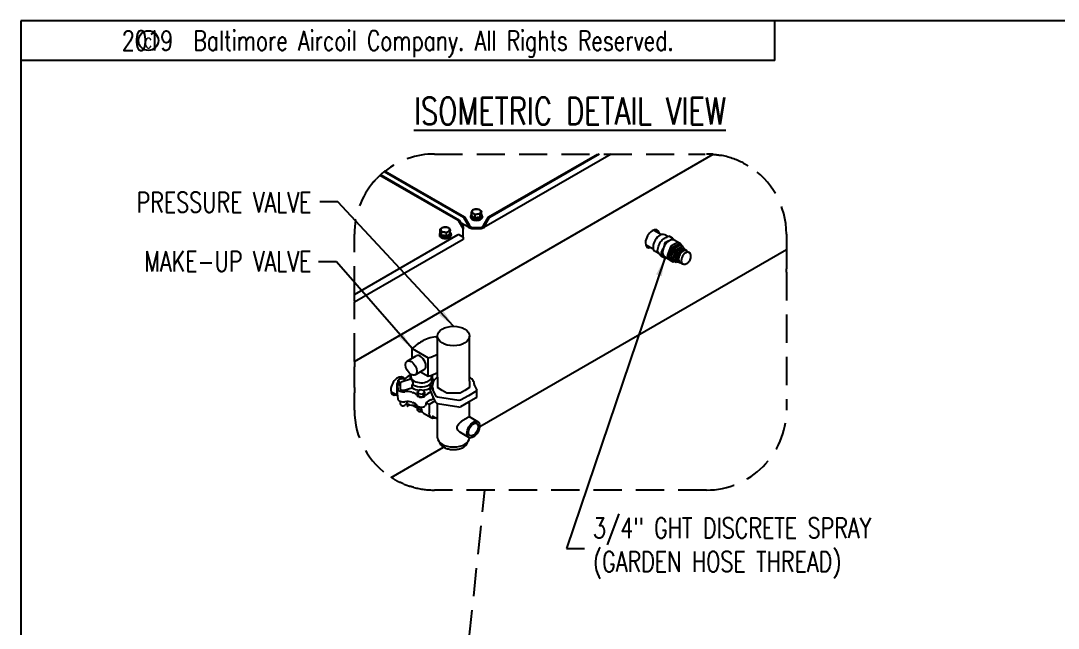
# Model space of a CAD drawing. Header units: millimetres. Extents: x 17700 to 32328, y 19251 to 29476.
# Drawn here: x 17700.5 to 17933.9, y 19649.7 to 19786.3 of the extents above; entities that cross this region are included whole.
import ezdxf
from ezdxf.enums import TextEntityAlignment as Align

# ---------------------------------------------------------------- set-up
doc = ezdxf.new("R2010")
doc.units = ezdxf.units.MM
doc.header["$LTSCALE"] = 5
doc.linetypes.add('HIDDEN', pattern=[9.525, 6.35, -3.175])
doc.layers.add('WS-NO-CONTROL', color=3, linetype='Continuous')
doc.styles.add('ROMANS', font='romans.shx', dxfattribs={"width": 0.75})
doc.styles.add('SUBMITTAL', font='romans.shx', dxfattribs={"width": 0.75})
doc.dimstyles.new('SUBMITTAL', dxfattribs={"dimtxt": 0.09375, "dimasz": 0.09375, "dimexe": 0.03125, "dimexo": 0.0625, "dimgap": 0.0625, "dimtad": 0, "dimdec": 4, "dimzin": 4, "dimdsep": 46, "dimlunit": 4, "dimtxsty": 'SUBMITTAL', "dimcen": 0.09375, "dimclre": 6, "dimadec": 0, "dimazin": 0, "dimtfac": 1, "dimtdec": 0, "dimtofl": 0, "dimtmove": 0, "dimatfit": 3, "dimfxl": 0, "dimfrac": 2, "dimtolj": 1, "dimtzin": 4, "dimarcsym": 0})

# ---------------------------------------------------------------- blocks, each defined once
blk = doc.blocks.new('BORDER')
for p, q in [((1, 1), (0, 1)), ((0, 1), (0, 0))]:
    blk.add_line(p, q)
blk = doc.blocks.new('copyr0')
for q in [(2.375, 0), (0, -0.125)]:
    blk.add_line((2.375, -0.125), q)
at = {"color": 6}
blk.add_circle((0.4022, -0.0625), 0.0312, dxfattribs=at)
at = {"color": 6, "style": 'ROMANS', "width": 0.75}
blk.add_text('2019  Baltimore Aircoil Company. All Rights Reserved.', height=0.0625, dxfattribs=at).set_placement((1.1875, -0.0938), align=Align.CENTER)
blk.add_text('c', height=0.0469, dxfattribs=at).set_placement((0.4018, -0.0625), align=Align.MIDDLE)

msp = doc.modelspace()

# ---------------------------------------------------------------- linework, layer by layer
at = {"layer": 'WS-NO-CONTROL'}
for p, q in [((17775.5112, 19709.6992), (17856.1974, 19756.2834)), ((17833.2948, 19756.3448), (17804.6289, 19739.7945)), ((17805.6827, 19742.1949), (17830.191, 19756.3448)), ((17830.5919, 19756.3448), (17805.8831, 19742.0792)), ((17798.8677, 19741.3849), (17781.2723, 19751.5436)), ((17781.4272, 19751.6856), (17799.0682, 19741.5006)), ((17800.0704, 19742.0792), (17782.236, 19752.3759)), ((17782.4048, 19752.5099), (17800.2708, 19742.1949)), ((17804.105, 19742.7734), (17804.105, 19743.4874)), ((17799.0682, 19741.5006), (17798.8677, 19741.3849)), ((17798.8677, 19741.3849), (17799.9701, 19739.4754)), ((17799.0682, 19741.5006), (17799.9701, 19739.9383)), ((17800.2708, 19742.1949), (17800.0704, 19742.0792)), ((17800.0704, 19742.0792), (17800.9723, 19740.5169)), ((17800.2708, 19742.1949), (17801.3732, 19740.2855)), ((17801.6555, 19742.3223), (17801.6555, 19742.1371)), ((17801.7527, 19742.5986), (17801.7527, 19742.3223)), ((17801.8484, 19742.4243), (17801.8484, 19743.1383)), ((17802.2614, 19742.1859), (17801.8484, 19742.4243)), ((17802.6744, 19741.9474), (17802.2614, 19742.1859)), ((17802.6744, 19741.9474), (17802.6744, 19742.6614)), ((17803.2386, 19742.0347), (17802.6744, 19741.9474)), ((17803.8027, 19742.122), (17803.2386, 19742.0347)), ((17803.8027, 19742.122), (17803.8027, 19742.836)), ((17803.9539, 19742.4477), (17803.8027, 19742.122)), ((17804.105, 19742.7734), (17803.9539, 19742.4477)), ((17804.2007, 19742.5986), (17804.2007, 19742.3223)), ((17804.2979, 19742.3223), (17804.2979, 19742.1371)), ((17804.5802, 19740.2855), (17805.6827, 19742.1949)), ((17804.9811, 19740.5169), (17805.8831, 19742.0792)), ((17805.6827, 19742.1949), (17805.8831, 19742.0792)), ((17794.833, 19738.7231), (17794.833, 19739.437)), ((17795.1354, 19738.0716), (17795.1354, 19738.7856)), ((17797.0896, 19738.374), (17797.0896, 19739.088)), ((17801.3246, 19739.7945), (17799.4175, 19740.8956)), ((17799.9701, 19739.9383), (17799.9701, 19739.4754)), ((17799.9701, 19738.5496), (17799.9701, 19739.4754)), ((17800.9723, 19740.5169), (17800.9723, 19740.2855)), ((17802.175, 19739.8226), (17803.7785, 19739.8226)), ((17802.175, 19739.5911), (17803.7785, 19739.5911)), ((17804.9811, 19740.5169), (17804.9811, 19740.2855)), ((17842.8738, 19739.2402), (17844.6117, 19738.2369)), ((17775.5112, 19724.7754), (17798.8677, 19738.2603)), ((17799.9701, 19737.1048), (17775.5112, 19722.9834)), ((17794.6401, 19738.2719), (17794.6401, 19738.0867)), ((17794.7373, 19738.5482), (17794.7373, 19738.2719)), ((17794.9842, 19738.3974), (17794.833, 19738.7231)), ((17795.1354, 19738.0716), (17794.9842, 19738.3974)), ((17795.6995, 19737.9844), (17795.1354, 19738.0716)), ((17796.2637, 19737.8971), (17795.6995, 19737.9844)), ((17796.2637, 19737.8971), (17796.2637, 19738.6111)), ((17796.6767, 19738.1355), (17796.2637, 19737.8971)), ((17797.0896, 19738.374), (17796.6767, 19738.1355)), ((17797.1853, 19738.5591), (17797.1853, 19738.2719)), ((17797.2825, 19738.2719), (17797.2825, 19738.0867)), ((17799.0682, 19738.1446), (17798.8677, 19738.2603)), ((17799.9701, 19737.6238), (17799.0682, 19738.1446)), ((17799.9701, 19737.6238), (17799.9701, 19738.5496)), ((17799.9701, 19737.6238), (17799.9701, 19737.3924)), ((17799.9701, 19737.3924), (17799.9701, 19737.1048)), ((17846.0387, 19737.7663), (17845.3188, 19738.1819)), ((17847.0971, 19737.443), (17846.3517, 19737.8733)), ((17848.3525, 19736.5443), (17846.6991, 19735.5897)), ((17848.2539, 19736.4874), (17847.4317, 19736.9621)), ((17848.3525, 19736.5443), (17848.8298, 19736.2687)), ((17803.7059, 19695.0602), (17872.7112, 19734.9004)), ((17841.0198, 19736.029), (17842.7577, 19735.0256)), ((17844.1189, 19733.8864), (17843.1588, 19734.4407)), ((17846.6991, 19735.5897), (17845.8724, 19733.459)), ((17846.3497, 19733.1834), (17847.1764, 19735.3141)), ((17846.6991, 19735.5897), (17847.1764, 19735.3141)), ((17847.4463, 19735.0647), (17846.7303, 19733.2194)), ((17847.1764, 19735.3141), (17848.8298, 19736.2687)), ((17847.2076, 19732.9439), (17847.9236, 19734.7891)), ((17848.8782, 19735.8914), (17847.4463, 19735.0647)), ((17847.4463, 19735.0647), (17847.9236, 19734.7891)), ((17847.9236, 19734.7891), (17849.3555, 19735.6158)), ((17848.8298, 19736.2687), (17849.2432, 19735.6807)), ((17848.8782, 19735.8914), (17849.3555, 19735.6158)), ((17849.3862, 19734.8983), (17849.3145, 19734.9397)), ((17849.3555, 19735.6158), (17849.8772, 19734.8736)), ((17849.9043, 19734.859), (17850.2225, 19734.6753)), ((17850.1663, 19734.5779), (17850.8027, 19734.2104)), ((17845.3334, 19732.8975), (17844.588, 19733.3278)), ((17846.5644, 19732.4745), (17845.2717, 19733.2209)), ((17845.8724, 19733.459), (17846.6991, 19732.2829)), ((17845.8724, 19733.459), (17846.3497, 19733.1834)), ((17847.1764, 19732.0073), (17846.3497, 19733.1834)), ((17846.6991, 19732.2829), (17847.1764, 19732.0073)), ((17846.7303, 19733.2194), (17847.2076, 19732.9439)), ((17846.7303, 19733.2194), (17847.4463, 19732.2009)), ((17847.479, 19732.182), (17847.1764, 19732.0073)), ((17847.9236, 19731.9253), (17847.2076, 19732.9439)), ((17847.9236, 19731.9253), (17847.4463, 19732.2009)), ((17848.3053, 19732.1458), (17847.9236, 19731.9253)), ((17848.0362, 19732.5601), (17847.9645, 19732.6015)), ((17848.3293, 19732.131), (17848.6475, 19731.9473)), ((17848.7038, 19732.0447), (17849.3402, 19731.6773)), ((17794.2233, 19715.0261), (17793.8494, 19715.242)), ((17794.2233, 19706.1183), (17794.2233, 19715.3957)), ((17801.4233, 19706.1183), (17801.4233, 19715.3957)), ((17787.3924, 19709.752), (17789.4416, 19710.9351)), ((17788.5329, 19710.4105), (17788.5329, 19712.565)), ((17788.5329, 19712.565), (17792.1324, 19710.4868)), ((17792.1324, 19706.3599), (17792.1324, 19710.4868)), ((17785.5631, 19706.1519), (17786.2364, 19705.7632)), ((17788.1129, 19705.6593), (17788.1129, 19706.1477)), ((17789.1744, 19706.6655), (17791.2236, 19707.8486)), ((17790.3887, 19707.3666), (17792.1324, 19706.3599)), ((17793.0462, 19706.4636), (17793.0462, 19705.7582)), ((17794.2233, 19706.1183), (17794.2233, 19705.2574)), ((17801.4233, 19705.2574), (17801.4233, 19706.1183)), ((17785.1483, 19703.4464), (17785.1483, 19704.7574)), ((17785.1496, 19704.7284), (17785.2525, 19703.5351)), ((17785.1496, 19704.7284), (17785.1496, 19703.4175)), ((17785.9411, 19705.8089), (17785.3533, 19705.4695)), ((17785.3533, 19704.8816), (17785.3533, 19705.4695)), ((17785.3533, 19705.4695), (17785.5684, 19705.0058)), ((17785.3533, 19704.8816), (17785.5684, 19704.418)), ((17785.5684, 19704.418), (17785.5684, 19705.0058)), ((17785.5684, 19705.0058), (17785.9672, 19704.9441)), ((17785.5684, 19704.418), (17785.7963, 19704.3827)), ((17785.7963, 19704.5199), (17785.7963, 19703.5411)), ((17786.7442, 19705.6847), (17785.9411, 19705.8089)), ((17788.152, 19705.6708), (17786.2356, 19705.107)), ((17786.919, 19705.308), (17786.7442, 19705.6847)), ((17788.4025, 19704.2396), (17788.4025, 19703.7311)), ((17788.6523, 19704.4895), (17788.6022, 19704.4748)), ((17788.6523, 19704.7834), (17788.6523, 19704.4895)), ((17792.6115, 19704.6036), (17792.7123, 19704.8209)), ((17792.6115, 19703.1339), (17792.6115, 19704.6036)), ((17793.2593, 19703.2077), (17792.6115, 19704.6036)), ((17792.7123, 19704.8209), (17793.3142, 19705.1684)), ((17792.9729, 19705.3541), (17792.9729, 19705.6832)), ((17793.0983, 19703.9138), (17793.0983, 19704.2812)), ((17793.3048, 19705.5863), (17793.3048, 19705.163)), ((17794.2233, 19705.2574), (17794.2233, 19703.7877)), ((17795.2777, 19703.1789), (17794.2233, 19703.7877)), ((17801.4233, 19703.7877), (17800.3689, 19703.1789)), ((17801.4233, 19705.2574), (17801.4233, 19703.7877)), ((17802.5483, 19704.2729), (17803.0351, 19703.224)), ((17783.7091, 19702.9407), (17785.1835, 19702.0895)), ((17785.1483, 19702.5117), (17785.1483, 19703.4346)), ((17785.1496, 19703.4057), (17785.1496, 19702.4827)), ((17785.1496, 19702.4827), (17785.2525, 19701.2894)), ((17786.6861, 19703.2262), (17788.4025, 19703.7311)), ((17790.3277, 19703.2763), (17789.7399, 19702.9369)), ((17789.7399, 19702.349), (17789.7399, 19702.9369)), ((17789.7399, 19702.9369), (17789.955, 19702.4732)), ((17789.7399, 19702.349), (17789.955, 19701.8853)), ((17789.955, 19702.4732), (17790.7581, 19702.349)), ((17789.955, 19701.8853), (17790.7581, 19701.7611)), ((17791.1308, 19703.152), (17790.3277, 19703.2763)), ((17790.7581, 19702.349), (17791.346, 19702.6884)), ((17790.7581, 19701.7611), (17791.346, 19702.1005)), ((17791.346, 19702.6884), (17791.1308, 19703.152)), ((17791.346, 19702.1005), (17791.346, 19702.6884)), ((17793.2593, 19701.738), (17792.6115, 19703.1339)), ((17793.9071, 19701.8119), (17793.2593, 19703.2077)), ((17793.9071, 19700.3422), (17793.2593, 19701.738)), ((17794.1827, 19701.6528), (17793.9071, 19701.8119)), ((17796.6004, 19701.2787), (17794.1827, 19701.6528)), ((17796.3321, 19702.5701), (17795.2777, 19703.1789)), ((17797.8233, 19702.5701), (17796.3321, 19702.5701)), ((17799.3145, 19702.5701), (17797.8233, 19702.5701)), ((17800.3689, 19703.1789), (17799.3145, 19702.5701)), ((17801.1644, 19701.9848), (17799.3945, 19700.9629)), ((17802.9342, 19703.0066), (17801.1644, 19701.9848)), ((17802.9342, 19701.5369), (17801.1644, 19700.5151)), ((17803.0351, 19703.224), (17802.9342, 19703.0066)), ((17802.9342, 19701.5369), (17803.0351, 19701.7543)), ((17803.0351, 19701.7543), (17803.0351, 19703.224)), ((17785.7963, 19700.7264), (17785.7963, 19700.3188)), ((17786.8377, 19699.8827), (17787.6449, 19700.6776)), ((17787.3389, 19700.1074), (17787.3389, 19700.3763)), ((17788.0517, 19699.9258), (17787.4886, 19699.6007)), ((17787.5546, 19699.8457), (17787.5546, 19700.0525)), ((17788.6192, 19699.844), (17790.5981, 19698.7015)), ((17789.6429, 19699.253), (17789.6429, 19698.908)), ((17790.5429, 19699.3971), (17790.5429, 19699.1666)), ((17791.6338, 19699.9125), (17791.6338, 19700.418)), ((17792.2994, 19700.0338), (17791.6338, 19700.418)), ((17793.6802, 19700.831), (17792.2994, 19700.0338)), ((17792.2994, 19700.0338), (17792.2994, 19698.1526)), ((17793.9071, 19700.3422), (17794.1827, 19700.1831)), ((17796.6004, 19699.809), (17794.1827, 19700.1831)), ((17794.2233, 19692.5236), (17794.2233, 19700.1768)), ((17799.0181, 19700.9047), (17796.6004, 19701.2787)), ((17799.0181, 19699.435), (17796.6004, 19699.809)), ((17799.3945, 19700.9629), (17799.0181, 19700.9047)), ((17799.0181, 19699.435), (17799.3945, 19699.4933)), ((17801.1644, 19700.5151), (17799.3945, 19699.4933)), ((17801.4233, 19697.1925), (17801.4233, 19700.6646)), ((17791.0425, 19698.0625), (17792.7989, 19697.0484)), ((17794.2233, 19696.6729), (17792.9924, 19697.3836)), ((17803.2906, 19696.1145), (17801.4184, 19697.1953)), ((17801.2656, 19692.607), (17799.3934, 19693.6879)), ((17801.4233, 19692.5236), (17801.4233, 19692.5408)), ((17783.8178, 19683.5778), (17795.5753, 19690.366))]:
    msp.add_line(p, q, dxfattribs=at)
at = {"layer": 'WS-NO-CONTROL', "linetype": 'HIDDEN', "ltscale": 0.2}
for p, q in [((17793.5112, 19756.3448), (17854.4567, 19756.3448)), ((17775.5112, 19724.7754), (17775.5112, 19738.3448)), ((17872.7112, 19738.3448), (17872.7112, 19734.9004)), ((17872.7112, 19734.9004), (17872.7112, 19734.1656)), ((17872.7112, 19734.1656), (17872.7112, 19730.7853)), ((17872.7112, 19730.7853), (17872.7112, 19730.4913)), ((17872.7112, 19729.7413), (17872.7112, 19730.4913)), ((17872.7112, 19729.7413), (17872.7112, 19698.7448)), ((17775.5112, 19724.544), (17775.5112, 19724.7754)), ((17775.5112, 19723.271), (17775.5112, 19724.544)), ((17775.5112, 19723.271), (17775.5112, 19722.9834)), ((17775.5112, 19709.6992), (17775.5112, 19722.9834)), ((17775.5112, 19709.6992), (17775.5112, 19708.4529)), ((17775.5112, 19703.8204), (17775.5112, 19708.4529)), ((17775.5112, 19703.8204), (17775.5112, 19703.5623)), ((17775.5112, 19703.5623), (17775.5112, 19702.6278)), ((17775.5112, 19698.7448), (17775.5112, 19702.6278)), ((17854.7112, 19680.7448), (17793.5112, 19680.7448)), ((17796.4291, 19600.0476), (17804.8393, 19680.7448))]:
    msp.add_line(p, q, dxfattribs=at)
for centre, start, end in [((17793.5112, 19738.3448), 90, 128.098944), ((17854.7112, 19738.3448), 85.26407, 90), ((17854.7112, 19738.3448), 62.611793, 79.625283), ((17854.7112, 19738.3448), 0, 58.787499), ((17793.5112, 19738.3448), 132.839099, 136.478476), ((17793.5112, 19738.3448), 132.17013, 132.839099), ((17793.5112, 19738.3448), 128.784957, 132.17013), ((17793.5112, 19738.3448), 128.098944, 128.784957), ((17793.5112, 19738.3448), 139.089904, 180), ((17793.5112, 19698.7448), 180, 237.416949), ((17854.7112, 19698.7448), 270, 0), ((17793.5112, 19698.7448), 239.723687, 244.399473), ((17793.5112, 19698.7448), 247.421846, 251.181943), ((17793.5112, 19698.7448), 251.181943, 252.267622), ((17793.5112, 19698.7448), 255.127887, 270)]:
    msp.add_arc(centre, 18, start, end, dxfattribs=at)
at = {"layer": 'WS-NO-CONTROL'}
for centre, start, end in [((17786.4083, 19704.5199), 106.392547, 180), ((17786.4083, 19700.3188), 180, 314.5587)]:
    msp.add_arc(centre, 0.612, start, end, dxfattribs=at)
for centre, major_axis, ratio, start_param, end_param in [((17802.9767, 19743.3866), (-1.0116, 0), 0.57735027, 6.02138592, 7.06858347), ((17802.9767, 19743.3866), (-1.0116, 0), 0.57735027, 4.97418837, 6.02138592), ((17802.9767, 19743.3866), (-1.0116, 0), 0.57735027, 3.92699082, 4.97418837), ((17802.9767, 19743.3866), (1.0116, 0), 0.57735027, 6.02138592, 7.06858347), ((17802.9767, 19742.3223), (-1.3212, 0), 0.57735027, 5.8969046, 9.81105867), ((17802.9767, 19742.5986), (-1.224, 0), 0.57735027, 5.88510836, 9.82285491), ((17802.9767, 19742.1371), (-1.3212, 0), 0.57735027, 0, 3.14159265), ((17802.9767, 19742.3223), (-1.224, 0), 0.57735027, 0, 3.14159265), ((17802.9767, 19742.5988), (-1.0116, 0), 0.57735027, 0.78010463, 0.7906917), ((17802.9767, 19743.3866), (1.0116, 0), 0.57735027, 3.92699082, 4.97418837), ((17802.9767, 19742.5988), (-1.0116, 0), 0.57735027, 1.82640879, 1.83878264), ((17802.9767, 19743.3866), (1.0116, 0), 0.57735027, 4.97418837, 6.02138592), ((17802.9767, 19742.5988), (1.0116, 0), 0.57735027, 6.01818333, 6.02458851), ((17795.9613, 19738.5482), (-1.224, 0), 0.57735027, 5.88510836, 9.42477796), ((17795.9613, 19739.3363), (-1.0116, 0), 0.57735027, 5.49778715, 6.5449847), ((17795.9613, 19739.3363), (-1.0116, 0), 0.57735027, 0.26179939, 1.30899694), ((17795.9613, 19739.3363), (-1.0116, 0), 0.57735027, 4.45058959, 5.49778715), ((17795.9613, 19739.3363), (1.0116, 0), 0.57735027, 4.45058959, 5.49778715), ((17795.9613, 19739.3363), (1.0116, 0), 0.57735027, 0.26179939, 1.30899694), ((17795.9613, 19739.3363), (1.0116, 0), 0.57735027, 5.49778715, 6.5449847), ((17802.175, 19740.2855), (-1.2026, 0), 0.57735027, 0, 1.57079633), ((17802.175, 19740.2855), (-0.8018, 0), 0.57735027, 0, 1.57079633), ((17803.7785, 19740.2855), (0.8018, 0), 0.57735027, 4.71238898, 6.28318531), ((17803.7785, 19740.2855), (1.2026, 0), 0.57735027, 4.71238898, 6.28318531), ((17842.5842, 19737.2666), (-1.125, -1.9486), 0.57735027, 2.53923131, 6.88554665), ((17795.9613, 19738.2719), (-1.3212, 0), 0.57735027, 5.8969046, 9.97196545), ((17795.9613, 19738.0867), (-1.3212, 0), 0.57735027, 0, 3.14159267), ((17795.9613, 19738.2719), (-1.224, 0), 0.57735027, 0, 3.14159265), ((17795.9613, 19738.5485), (-1.0116, 0), 0.57735027, 0.2585968, 0.26500198), ((17795.9613, 19738.5485), (-1.0116, 0), 0.57735027, 1.30281001, 1.31518387), ((17795.9613, 19738.5485), (-1.0116, 0), 0.57735027, 2.35090096, 2.36148802), ((17844.2388, 19736.3113), (1.08, 1.8706), 0.57735027, 0, 3.14159265), ((17846.3517, 19735.0915), (-1.08, -1.8706), 0.57735027, 3.92699456, 4.97419212), ((17846.3517, 19735.0915), (1.08, 1.8706), 0.57735027, 0, 0.78540191), ((17846.3517, 19735.0915), (-1.08, -1.8706), 0.57735027, 4.97419212, 6.02138967), ((17847.4463, 19734.4595), (0.9611, 1.6646), 0.57735027, 0.68519071, 0.88561311), ((17847.4228, 19734.4731), (0.9445, 1.6359), 0.57735027, 0.68431314, 0.69824231), ((17848.6395, 19733.7706), (0.675, 1.1691), 0.57735027, 0, 3.14159265), ((17849.1168, 19733.495), (0.7875, 1.364), 0.57735027, 0, 3.14159265), ((17849.435, 19733.3113), (0.7875, 1.364), 0.57735027, 5.9029341, 9.80502917), ((17849.435, 19733.3113), (0.7313, 1.2666), 0.57735027, 0, 3.14159265), ((17850.0714, 19732.9439), (0.7313, 1.2666), 0.57735027, 0, 3.14159267), ((17846.3517, 19735.0915), (-1.08, -1.8706), 0.57735027, 6.02138967, 6.28318531), ((17799.6018, 19709.0332), (-12.6468, 0), 0.57735027, 5.49778714, 5.7783122), ((17795.5396, 19711.3785), (-6.9019, 0), 0.57735027, 4.95979752, 5.49778714), ((17790.3326, 19709.3919), (-0.891, 1.5433), 0.57735027, 3.14159265, 6.28318531), ((17786.1026, 19716.827), (12.528, 0), 0.57735027, 5.21452942, 5.4176115), ((17785.2736, 19704.1783), (-1.125, -1.9486), 0.57735027, 2.70646756, 6.88554665), ((17790.5429, 19704.7574), (4.05, 0), 0.57735027, 2.15921739, 2.66398041), ((17790.5429, 19706.2359), (-2.322, 0), 0.57735027, 5.92365219, 6.75442421), ((17790.5429, 19706.2359), (2.322, 0), 0.57735027, 3.61283155, 6.48195269), ((17786.1026, 19712.7001), (12.528, 0), 0.57735027, 5.21452942, 5.4176115), ((17793.114, 19707.7203), (-2.133, 0), 0.57735027, 1.33652009, 1.43216292), ((17786.1563, 19704.7574), (-1.008, 0), 0.57735027, 5.63417473, 6.33294226), ((17785.3476, 19706.3099), (-1.8, 0), 0.57735027, 2.46832029, 2.66398041), ((17788.7013, 19704.4339), (-0.1075, 0.0804), 0.1338253, 4.00026451, 5.28342296), ((17790.5429, 19705.3541), (-2.43, 0), 0.57735027, 0.77205137, 2.59851969), ((17790.5429, 19705.3541), (2.43, 0), 0.57735027, 5.94881394, 6.28318531), ((17793.114, 19706.9266), (2.025, 0), 0.57735027, 4.67893845, 4.70473196), ((17797.8233, 19703.9138), (-4.725, 0), 0.57735027, 0, 0.26179939), ((17786.1563, 19703.4346), (-1.008, 0), 0.57735027, 6.27308361, 6.33294226), ((17786.1563, 19703.4464), (-1.008, 0), 0.57735027, 0, 0.04975695), ((17786.1563, 19702.5117), (-1.008, 0), 0.57735027, 0, 0.04975695), ((17786.5109, 19703.5713), (-1.26, 0), 0.57735027, 0.04975695, 1.88315907), ((17786.4083, 19703.5411), (-0.612, 0), 0.57735027, 0, 2.04203523), ((17787.4513, 19701.8901), (1.8, 0), 0.57735027, 1.01393178, 1.88315907), ((17788.4515, 19703.6756), (-0.108, 0), 0.57735027, 3.87213801, 5.18362788), ((17790.5429, 19704.7574), (4.05, 0), 0.57735027, 4.15560086, 4.23475746), ((17790.5429, 19704.7574), (-2.7, 0), 0.57735027, 0.73054536, 1.44839235), ((17787.8539, 19701.7578), (1.8, 0), 0.57735027, 0.29215696, 1.09322745), ((17790.5429, 19702.2248), (-1.008, 0), 0.57735027, 0.29215696, 2.68102725), ((17790.5429, 19704.7574), (-2.7, 0), 0.57735027, 1.66191712, 2.44359522), ((17794.6385, 19701.0516), (3.564, 0), 0.57735027, 2.13874554, 2.68102725), ((17790.5429, 19704.7574), (4.05, 0), 0.57735027, 5.28033819, 5.29322115), ((17786.5109, 19701.3256), (-1.26, 0), 0.57735027, 0.04975695, 1.88315907), ((17787.4513, 19699.6444), (1.8, 0), 0.57735027, 1.01394955, 1.88315907), ((17790.5429, 19701.1891), (3.1927, 0.7697), 0.349506, 3.45941522, 4.3129046), ((17790.5429, 19702.5117), (4.05, 0), 0.57735027, 4.15559296, 4.23476386), ((17787.8539, 19699.5121), (1.8, 0), 0.57735027, 0.29215696, 1.09321305), ((17790.5429, 19699.9791), (-1.008, 0), 0.57735027, 0.29215696, 2.68102725), ((17792.2485, 19700.1513), (-1.206, -2.0889), 0.57735027, 5.49778715, 6.28318531), ((17794.6385, 19698.8059), (3.564, 0), 0.57735027, 2.5737772, 2.68102725), ((17794.6385, 19699.3114), (-3.564, 0), 0.57735027, 5.28033819, 5.71536986), ((17790.5429, 19703.0172), (4.05, 0), 0.57735027, 5.28033819, 5.48995248), ((17790.5429, 19698.908), (-0.9, 0), 0.57735027, 0, 1.76675373), ((17794.0049, 19699.1373), (-1.206, -2.0889), 0.57735027, 5.49778715, 6.85752312), ((17797.8233, 19692.5236), (-3.6, 0), 0.57735027, 0, 3.14159265)]:
    msp.add_ellipse(centre, major_axis=major_axis, ratio=ratio, start_param=start_param, end_param=end_param, dxfattribs=at)
for centre, major_axis, ratio in [((17797.8233, 19715.3957), (3.6, 0), 0.611602), ((17797.8233, 19715.3957), (3.6, 0), 0.611602), ((17788.2834, 19708.2088), (-0.891, 1.5433), 0.57735027), ((17802.2781, 19694.3607), (1.0125, 1.7537), 0.57735027), ((17802.2781, 19694.3607), (0.7875, 1.364), 0.57735027)]:
    msp.add_ellipse(centre, major_axis=major_axis, ratio=ratio, dxfattribs=at)
at = {"layer": 'WS-NO-CONTROL', "linetype": 'HIDDEN', "ltscale": 0.2}
for points, knots in [([(17856.1974, 19756.2834), (17856.349, 19756.2708), (17856.5094, 19756.2555), (17856.8219, 19756.2213), (17856.9735, 19756.2026), (17857.2616, 19756.1639), (17857.4216, 19756.1402), (17857.7141, 19756.0932), (17857.8465, 19756.07), (17857.9528, 19756.0505)], [2.96468292, 2.96468292, 2.96468292, 2.96468292, 3.2889313, 3.2889313, 3.61317968, 3.61317968, 3.9939755, 3.9939755, 4.37477132, 4.37477132, 4.37477132, 4.37477132]), ([(17862.9915, 19754.3272), (17862.9929, 19754.3265), (17862.9942, 19754.3258), (17863.0609, 19754.2912), (17863.1201, 19754.26), (17863.2022, 19754.2164), (17863.2252, 19754.204), (17863.2252, 19754.204)], [-0.549050745, -0.549050745, -0.549050745, -0.549050745, -0.543509705, -0.543509705, -0.271754853, -0.271754853, 0, 0, 0, 0]), ([(17863.2252, 19754.204), (17863.3095, 19754.1587), (17863.3932, 19754.1128), (17863.5795, 19754.0091), (17863.6901, 19753.9458), (17863.8865, 19753.8312), (17863.9721, 19753.7799), (17864.0391, 19753.7393)], [0.756586174, 0.756586174, 0.756586174, 0.756586174, 0.949779583, 0.949779583, 1.236618881, 1.236618881, 1.523458178, 1.523458178, 1.523458178, 1.523458178]), ([(17779.9079, 19750.1326), (17779.9406, 19750.1703), (17779.9833, 19750.2192), (17780.0784, 19750.3266), (17780.1308, 19750.3852), (17780.233, 19750.4978), (17780.2872, 19750.5567), (17780.3838, 19750.6605), (17780.4262, 19750.7054), (17780.4591, 19750.7401)], [0.34499086, 0.34499086, 0.34499086, 0.34499086, 0.499702617, 0.499702617, 0.654414373, 0.654414373, 0.825084247, 0.825084247, 0.99575412, 0.99575412, 0.99575412, 0.99575412]), ([(17784.4361, 19683.1999), (17784.4145, 19683.2126), (17784.3905, 19683.2267), (17784.3393, 19683.2569), (17784.3122, 19683.2729), (17784.2298, 19683.3221), (17784.1731, 19683.3564), (17784.0638, 19683.4232), (17784.0047, 19683.4599), (17783.8996, 19683.5257), (17783.8537, 19683.5549), (17783.8178, 19683.5778)], [1.422266145, 1.422266145, 1.422266145, 1.422266145, 1.487374135, 1.487374135, 1.552482125, 1.552482125, 1.682698105, 1.682698105, 1.838669382, 1.838669382, 1.99464066, 1.99464066, 1.99464066, 1.99464066]), ([(17786.6001, 19682.1245), (17786.5931, 19682.1273), (17786.5823, 19682.1319), (17786.5368, 19682.1509), (17786.4892, 19682.1709), (17786.3998, 19682.2091), (17786.3673, 19682.2232), (17786.2971, 19682.2537), (17786.2594, 19682.2702), (17786.1438, 19682.3214), (17786.0627, 19682.3581), (17785.9051, 19682.4305), (17785.8203, 19682.4704), (17785.7413, 19682.5082), (17785.7374, 19682.51), (17785.7335, 19682.5119)], [1.635597443, 1.635597443, 1.635597443, 1.635597443, 1.729010439, 1.729010439, 1.91200437, 1.91200437, 1.99898805, 1.99898805, 2.085971731, 2.085971731, 2.259939092, 2.259939092, 2.46879402, 2.46879402, 2.479743678, 2.479743678, 2.479743678, 2.479743678]), ([(17788.8913, 19681.3478), (17788.806, 19681.3704), (17788.7031, 19681.3985), (17788.4594, 19681.4677), (17788.3153, 19681.5104), (17788.1261, 19681.5692), (17788.0782, 19681.5843), (17788.0289, 19681.6)], [2.759704249, 2.759704249, 2.759704249, 2.759704249, 3.069307454, 3.069307454, 3.423771848, 3.423771848, 3.534647, 3.534647, 3.534647, 3.534647])]:
    msp.add_open_spline(points, degree=3, knots=knots, dxfattribs=at)
at = {"layer": 'WS-NO-CONTROL'}
for points in [[(17801.8484, 19743.1383), (17801.9294, 19743.3866), (17801.9996, 19743.5378)], [(17801.9996, 19743.5378), (17802.0698, 19743.6889), (17802.1508, 19743.7897)], [(17802.1508, 19743.7897), (17802.4531, 19743.9103), (17802.7149, 19743.9508)], [(17802.7149, 19743.9508), (17802.9767, 19743.9913), (17803.2791, 19743.9643)], [(17803.2791, 19743.9643), (17803.5004, 19743.9103), (17803.692, 19743.7996)], [(17803.692, 19743.7996), (17803.8837, 19743.6889), (17804.105, 19743.4874)], [(17804.105, 19743.4874), (17804.024, 19743.3866), (17803.9539, 19743.2354)], [(17802.2614, 19742.9736), (17802.0698, 19743.0843), (17801.8484, 19743.1383)], [(17802.6744, 19742.6614), (17802.4531, 19742.863), (17802.2614, 19742.9736)], [(17803.2386, 19742.8225), (17802.9767, 19742.782), (17802.6744, 19742.6614)], [(17803.8027, 19742.836), (17803.5004, 19742.863), (17803.2386, 19742.8225)], [(17803.9539, 19743.2354), (17803.8837, 19743.0843), (17803.8027, 19742.836)], [(17794.833, 19739.437), (17795.0544, 19739.6386), (17795.246, 19739.7493)], [(17794.9842, 19739.1851), (17794.9141, 19739.3363), (17794.833, 19739.437)], [(17795.1354, 19738.7856), (17795.0544, 19739.0339), (17794.9842, 19739.1851)], [(17795.6995, 19738.7721), (17795.4377, 19738.8126), (17795.1354, 19738.7856)], [(17795.246, 19739.7493), (17795.4377, 19739.8599), (17795.659, 19739.9139)], [(17795.659, 19739.9139), (17795.9613, 19739.9409), (17796.2232, 19739.9004)], [(17796.2232, 19739.9004), (17796.485, 19739.8599), (17796.7873, 19739.7394)], [(17796.6767, 19738.9233), (17796.485, 19738.8126), (17796.2637, 19738.6111)], [(17797.0896, 19739.088), (17796.8683, 19739.0339), (17796.6767, 19738.9233)], [(17796.7873, 19739.7394), (17796.8683, 19739.6386), (17796.9385, 19739.4874)], [(17796.9385, 19739.4874), (17797.0086, 19739.3363), (17797.0896, 19739.088)], [(17796.2637, 19738.6111), (17795.9613, 19738.7316), (17795.6995, 19738.7721)]]:
    msp.add_rational_spline(points, [1, 1.0379548493, 1], degree=2, dxfattribs=at)
for points in [[(17844.0107, 19735.7975), (17844.1447, 19736.1427), (17844.3259, 19736.4822), (17844.588, 19736.8551)], [(17844.588, 19736.8551), (17844.8244, 19737.1023), (17845.0656, 19737.2883), (17845.3334, 19737.443)], [(17845.3334, 19737.443), (17845.6013, 19737.5976), (17845.9235, 19737.7369), (17846.3517, 19737.8733)], [(17846.3517, 19736.8551), (17846.0838, 19736.7004), (17845.7616, 19736.5612), (17845.3334, 19736.4247)], [(17847.0971, 19737.443), (17846.8607, 19737.1957), (17846.6195, 19737.0098), (17846.3517, 19736.8551)], [(17847.5662, 19736.8844), (17847.4474, 19737.0403), (17847.2967, 19737.2207), (17847.0971, 19737.443)], [(17843.7062, 19734.5824), (17843.7764, 19735.066), (17843.8768, 19735.4523), (17844.0107, 19735.7975)], [(17844.0107, 19734.0339), (17843.8767, 19734.2245), (17843.7765, 19734.4012), (17843.7062, 19734.5824)], [(17845.0289, 19735.2096), (17844.895, 19734.8644), (17844.7137, 19734.5249), (17844.4516, 19734.152)], [(17844.4516, 19734.152), (17844.7138, 19733.8602), (17844.895, 19733.6366), (17845.029, 19733.446)], [(17845.3334, 19736.4247), (17845.2632, 19735.9411), (17845.1629, 19735.5548), (17845.0289, 19735.2096)], [(17847.4338, 19736.0216), (17847.4689, 19736.0415), (17847.504, 19736.0599), (17847.5391, 19736.0767)], [(17844.588, 19733.3278), (17844.3259, 19733.6197), (17844.1447, 19733.8432), (17844.0107, 19734.0339)], [(17845.029, 19733.446), (17845.1629, 19733.2554), (17845.2632, 19733.0786), (17845.3334, 19732.8975)], [(17845.3334, 19732.8975), (17845.4458, 19732.9333), (17845.5497, 19732.9689), (17845.6464, 19733.0045)], [(17788.7797, 19704.3923), (17788.787, 19704.3854), (17788.7946, 19704.3797), (17788.8019, 19704.3753)]]:
    msp.add_open_spline(points, degree=3, dxfattribs=at)
for points, knots in [([(17849.3402, 19731.6773), (17849.4252, 19731.6282), (17849.5194, 19731.5958), (17849.7166, 19731.5639), (17849.8191, 19731.5672), (17850.0372, 19731.606), (17850.1504, 19731.6487), (17850.385, 19731.7738), (17850.5032, 19731.8633), (17850.7223, 19732.0744), (17850.8224, 19732.1975), (17850.9934, 19732.4614), (17851.0646, 19732.602), (17851.1738, 19732.8926), (17851.2116, 19733.0427), (17851.2448, 19733.3445), (17851.2404, 19733.4967), (17851.174, 19733.7739), (17851.119, 19733.901), (17850.9696, 19734.09), (17850.8916, 19734.1591), (17850.8027, 19734.2104)], [3.88833043, 3.88833043, 3.88833043, 3.88833043, 4.10436771, 4.10436771, 4.34062085, 4.34062085, 4.63564015, 4.63564015, 4.99656224, 4.99656224, 5.37042368, 5.37042368, 5.73885462, 5.73885462, 6.10960216, 6.10960216, 6.48300839, 6.48300839, 6.8041574, 6.8041574, 7.02992308, 7.02992308, 7.02992308, 7.02992308]), ([(17788.3178, 19706.7345), (17788.2276, 19706.6116), (17788.1649, 19706.4789), (17788.1201, 19706.2777), (17788.1129, 19706.2127), (17788.1129, 19706.1477)], [3.526293033, 3.526293033, 3.526293033, 3.526293033, 3.799338246, 3.799338246, 3.926990816, 3.926990816, 3.926990816, 3.926990816]), ([(17792.9176, 19706.6308), (17792.9222, 19706.6289), (17792.9268, 19706.6269), (17792.9313, 19706.6248), (17792.9419, 19706.6197), (17792.9521, 19706.614), (17792.9619, 19706.6075), (17792.967, 19706.6041), (17792.972, 19706.6004), (17792.9768, 19706.5966), (17792.9877, 19706.5879), (17792.9978, 19706.5782), (17793.0067, 19706.5676), (17793.0091, 19706.5648), (17793.0114, 19706.5619), (17793.0136, 19706.5589), (17793.0231, 19706.546), (17793.0309, 19706.5319), (17793.0364, 19706.5173), (17793.0368, 19706.516), (17793.0373, 19706.5147), (17793.0378, 19706.5134), (17793.0433, 19706.4974), (17793.0462, 19706.4809), (17793.0462, 19706.4636)], [0.286270104, 0.286270104, 0.286270104, 0.286270104, 0.333333333, 0.333333333, 0.333333333, 0.442521533, 0.442521533, 0.442521533, 0.5, 0.5, 0.5, 0.631370012, 0.631370012, 0.631370012, 0.666666667, 0.666666667, 0.666666667, 0.819897286, 0.819897286, 0.819897286, 0.833333333, 0.833333333, 0.833333333, 1, 1, 1, 1]), ([(17794.2233, 19706.1891), (17794.1224, 19706.1163), (17794.0268, 19706.0399), (17793.642, 19705.6973), (17793.4096, 19705.3952), (17793.1563, 19704.8138), (17793.0983, 19704.5479), (17793.0983, 19704.2812)], [6.393328134, 6.393328134, 6.393328134, 6.393328134, 6.493352639, 6.493352639, 6.822220059, 6.822220059, 7.06858347, 7.06858347, 7.06858347, 7.06858347]), ([(17802.5483, 19704.2812), (17802.5483, 19704.5748), (17802.4777, 19704.8672), (17802.2061, 19705.4311), (17801.9964, 19705.6992), (17801.6386, 19706.0248), (17801.5342, 19706.1091), (17801.4233, 19706.1891)], [3.926990816, 3.926990816, 3.926990816, 3.926990816, 4.198217954, 4.198217954, 4.492352561, 4.492352561, 4.602246152, 4.602246152, 4.602246152, 4.602246152]), ([(17788.152, 19705.6708), (17788.155, 19705.6716), (17788.1583, 19705.6725), (17788.1619, 19705.6732), (17788.1701, 19705.6749), (17788.1797, 19705.6762), (17788.1908, 19705.677), (17788.2019, 19705.6777), (17788.2146, 19705.678), (17788.2288, 19705.6775), (17788.243, 19705.677), (17788.2588, 19705.6758), (17788.2761, 19705.6738), (17788.2934, 19705.6717), (17788.3123, 19705.6689), (17788.3328, 19705.6649), (17788.3532, 19705.661), (17788.3752, 19705.656), (17788.3988, 19705.6498), (17788.4224, 19705.6436), (17788.4475, 19705.6362), (17788.474, 19705.6273)], [0.195077611, 0.195077611, 0.195077611, 0.195077611, 0.25, 0.25, 0.25, 0.375, 0.375, 0.375, 0.5, 0.5, 0.5, 0.625, 0.625, 0.625, 0.75, 0.75, 0.75, 0.875, 0.875, 0.875, 1, 1, 1, 1]), ([(17788.6022, 19704.4748), (17788.5883, 19704.4707), (17788.5601, 19704.4599), (17788.515, 19704.4335), (17788.471, 19704.3957), (17788.4331, 19704.3473), (17788.408, 19704.2922), (17788.4024, 19704.2572), (17788.4025, 19704.2396)], [0.000000094, 0.000000094, 0.000000094, 0.000000094, 0.166666667, 0.333333333, 0.5, 0.666666667, 0.833333333, 1, 1, 1, 1]), ([(17788.474, 19705.6273), (17788.4709, 19705.6096), (17788.4684, 19705.5913), (17788.4666, 19705.5728), (17788.4649, 19705.5543), (17788.4638, 19705.5356), (17788.4634, 19705.5168), (17788.463, 19705.498), (17788.4633, 19705.4791), (17788.4642, 19705.4604), (17788.4652, 19705.4416), (17788.4669, 19705.423), (17788.4692, 19705.4048), (17788.4715, 19705.3865), (17788.4745, 19705.3686), (17788.4781, 19705.3512), (17788.4817, 19705.3338), (17788.4859, 19705.3169), (17788.4907, 19705.3004), (17788.4956, 19705.284), (17788.501, 19705.2681), (17788.5071, 19705.2529), (17788.5131, 19705.2378), (17788.5197, 19705.2234), (17788.5269, 19705.2097)], [0, 0, 0, 0, 0.125, 0.125, 0.125, 0.25, 0.25, 0.25, 0.375, 0.375, 0.375, 0.5, 0.5, 0.5, 0.625, 0.625, 0.625, 0.75, 0.75, 0.75, 0.875, 0.875, 0.875, 1, 1, 1, 1]), ([(17788.5269, 19705.2097), (17788.5453, 19705.1745), (17788.5797, 19705.1025), (17788.6205, 19704.9917), (17788.6464, 19704.8835), (17788.6523, 19704.8157), (17788.6523, 19704.7834)], [0.000000235, 0.000000235, 0.000000235, 0.000000235, 0.25, 0.5, 0.75, 1, 1, 1, 1]), ([(17792.9729, 19705.6832), (17792.9783, 19705.6901), (17792.9842, 19705.6971), (17793.0073, 19705.7234), (17793.0264, 19705.7419), (17793.0459, 19705.7579), (17793.0461, 19705.758), (17793.0462, 19705.7582)], [0.2147724008, 0.2147724008, 0.2147724008, 0.2147724008, 0.2322585153, 0.2322585153, 0.2801069847, 0.2801069847, 0.2805526572, 0.2805526572, 0.2805526572, 0.2805526572]), ([(17793.0985, 19705.7575), (17793.1188, 19705.7574), (17793.1376, 19705.7551), (17793.155, 19705.7511), (17793.1723, 19705.7471), (17793.1882, 19705.7415), (17793.2022, 19705.7349), (17793.2162, 19705.7284), (17793.2284, 19705.7209), (17793.239, 19705.7129), (17793.2495, 19705.7049), (17793.2585, 19705.6963), (17793.2661, 19705.6877), (17793.2737, 19705.679), (17793.2799, 19705.6701), (17793.2849, 19705.6612), (17793.2899, 19705.6524), (17793.2938, 19705.6436), (17793.2968, 19705.635), (17793.2997, 19705.6264), (17793.3017, 19705.618), (17793.303, 19705.6098), (17793.3043, 19705.6017), (17793.3048, 19705.5939), (17793.3048, 19705.5863)], [0.000001114, 0.000001114, 0.000001114, 0.000001114, 0.125, 0.125, 0.125, 0.25, 0.25, 0.25, 0.375, 0.375, 0.375, 0.5, 0.5, 0.5, 0.625, 0.625, 0.625, 0.75, 0.75, 0.75, 0.875, 0.875, 0.875, 1, 1, 1, 1]), ([(17793.5833, 19701.0399), (17793.4588, 19701.2079), (17793.3531, 19701.3899), (17793.2202, 19701.7099), (17793.1785, 19701.841), (17793.1492, 19701.9753)], [5.093619415, 5.093619415, 5.093619415, 5.093619415, 5.262407386, 5.262407386, 5.372229023, 5.372229023, 5.372229023, 5.372229023]), ([(17787.339, 19700.1074), (17787.339, 19700.0611), (17787.34, 19700.0159), (17787.3472, 19699.8819), (17787.3582, 19699.8017), (17787.3871, 19699.6892), (17787.4059, 19699.6447), (17787.4486, 19699.5944), (17787.4723, 19699.5888), (17787.5095, 19699.6153), (17787.5259, 19699.6427), (17787.5485, 19699.727), (17787.5546, 19699.7839), (17787.5546, 19699.8457)], [1.93909045, 1.93909045, 1.93909045, 1.93909045, 2.04405883, 2.04405883, 2.26773065, 2.26773065, 2.46091271, 2.46091271, 2.65409477, 2.65409477, 2.81447091, 2.81447091, 2.97484705, 2.97484705, 2.97484705, 2.97484705]), ([(17787.5546, 19700.0525), (17787.5546, 19700.0679), (17787.5561, 19700.0819), (17787.5621, 19700.1027), (17787.5667, 19700.1094), (17787.5773, 19700.1155), (17787.5842, 19700.1151), (17787.5926, 19700.1103), (17787.5934, 19700.1098), (17787.5942, 19700.1093)], [-0.325192188, -0.325192188, -0.325192188, -0.325192188, -0.285210942, -0.285210942, -0.245229696, -0.245229696, -0.203561992, -0.203561992, -0.199248086, -0.199248086, -0.199248086, -0.199248086]), ([(17798.6582, 19694.7973), (17798.6582, 19694.9005), (17798.6747, 19695.0038), (17798.7371, 19695.2043), (17798.7823, 19695.3016), (17798.9299, 19695.5484), (17799.0499, 19695.6934), (17799.3218, 19695.9688), (17799.4735, 19696.0995), (17799.8395, 19696.3869), (17800.0592, 19696.5397), (17800.4905, 19696.8195), (17800.6993, 19696.9437), (17801.0224, 19697.1156), (17801.1449, 19697.1707), (17801.3184, 19697.2189), (17801.3768, 19697.2194), (17801.4183, 19697.1954)], [0, 0, 0, 0, 0.25623617, 0.25623617, 0.50766987, 0.50766987, 0.91380576, 0.91380576, 1.31600995, 1.31600995, 1.84144859, 1.84144859, 2.39712602, 2.39712602, 2.88558018, 2.88558018, 3.31335505, 3.31335505, 3.31335505, 3.31335505]), ([(17799.3933, 19693.6879), (17799.282, 19693.7521), (17799.1774, 19693.8294), (17798.8738, 19694.1132), (17798.7177, 19694.3643), (17798.663, 19694.6861), (17798.6582, 19694.7417), (17798.6582, 19694.7973)], [7.73515277, 7.73515277, 7.73515277, 7.73515277, 8.03551702, 8.03551702, 8.70548031, 8.70548031, 8.84358209, 8.84358209, 8.84358209, 8.84358209]), ([(17800.9381, 19691.4815), (17800.9168, 19691.3893), (17800.8861, 19691.2993), (17800.7578, 19691.0139), (17800.6257, 19690.8339), (17800.2751, 19690.4906), (17800.0456, 19690.3342), (17799.5159, 19690.0703), (17799.2122, 19689.9661), (17798.5723, 19689.8239), (17798.2364, 19689.7855), (17797.5643, 19689.7755), (17797.2283, 19689.8035), (17796.5836, 19689.9244), (17796.2752, 19690.0174), (17795.7136, 19690.2665), (17795.4606, 19690.4231), (17795.0497, 19690.7923), (17794.8877, 19691.0039), (17794.7538, 19691.3194), (17794.7274, 19691.3996), (17794.7085, 19691.4815)], [2.48875393, 2.48875393, 2.48875393, 2.48875393, 2.61011195, 2.61011195, 2.88881615, 2.88881615, 3.21501457, 3.21501457, 3.55950223, 3.55950223, 3.90131641, 3.90131641, 4.2408904, 4.2408904, 4.58213303, 4.58213303, 4.92671189, 4.92671189, 5.2574159, 5.2574159, 5.36522771, 5.36522771, 5.36522771, 5.36522771])]:
    msp.add_open_spline(points, degree=3, knots=knots, dxfattribs=at)

# ---------------------------------------------------------------- block references
for name, p, xscale, yscale, zscale in [('BORDER', (17700.4572, 19250.6129), 714.2857142856968, 535.7142857142726, 714.2857142856968), ('copyr0', (17700.4572, 19786.3272), 71.42857142856967, 71.42857142856967, 71.42857142856967), ('copyr0', (17700.4572, 19786.3272), 71.42857142856967, 71.42857142856967, 71.42857142856967)]:
    msp.add_blockref(name, p, dxfattribs=dict(xscale=xscale, yscale=yscale, zscale=zscale))

# ---------------------------------------------------------------- texts
at = {"layer": 'WS-NO-CONTROL', "style": 'SUBMITTAL'}
for s, insert, char_height, width, attachment_point in [('{\\LISOMETRIC DETAIL VIEW}', (17823.9839, 19765.9929), 6.08, 139.238158, 5), ('PRESSURE VALVE', (17765.8323, 19745.4664), 4.55, 75.228379, 6), ('MAKE-UP VALVE', (17765.8323, 19732.2054), 4.55, 75.228379, 6), ('3/4" GHT DISCRETE SPRAY (GARDEN HOSE THREAD)', (17829.1825, 19667.6894), 4.55, 81.121474, 4)]:
    msp.add_mtext(s, dxfattribs=dict(at, insert=insert, char_height=char_height, width=width, attachment_point=attachment_point))

# ---------------------------------------------------------------- leaders
at = {"layer": 'WS-NO-CONTROL', "annotation_type": 0, "has_hookline": 1}
for points, hookline_direction, text_width in [([(17797.8233, 19717.5975), (17771.7897, 19745.5808), (17767.7171, 19745.5808)], 1, 43.55), ([(17788.5329, 19712.565), (17771.5109, 19732.091), (17767.4383, 19732.091)], 1, 41.6), ([(17845.3334, 19732.8975), (17823.2251, 19667.5751), (17827.2977, 19667.5751)], 0, 71.0125)]:
    msp.add_leader(points, dimstyle='SUBMITTAL', override={"dimscale": 58.18, "dimasz": 0.07, "dimgap": 0.03, "dimcen": 4.055284, "dimarcsym": 1}, dxfattribs=dict(at, hookline_direction=hookline_direction, text_width=text_width))

doc.saveas('drawing.dxf')
